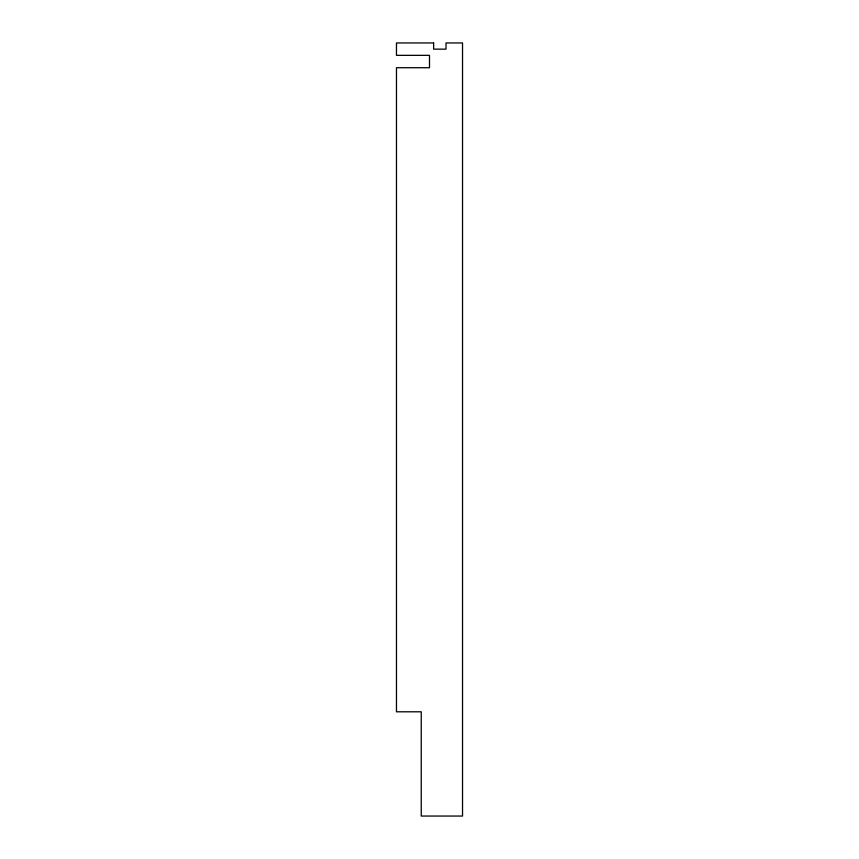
<?xml version="1.0" encoding="UTF-8"?>
<svg xmlns="http://www.w3.org/2000/svg" width="859" height="859" viewBox="0 0 859 859"><rect width="100%" height="100%" fill="white"/><g stroke="black" fill="none" stroke-linecap="round" stroke-linejoin="round"><path stroke-width="1.29" d="M433.634 42.95L396.471 42.95L396.471 55.341L429.5 55.341L429.5 67.721L396.471 67.721L396.471 711.8L421.243 711.8L421.243 816.05L462.529 816.05L462.529 42.95L446.014 42.95L446.014 49.146L433.634 49.146L433.634 42.95"/></g></svg>
